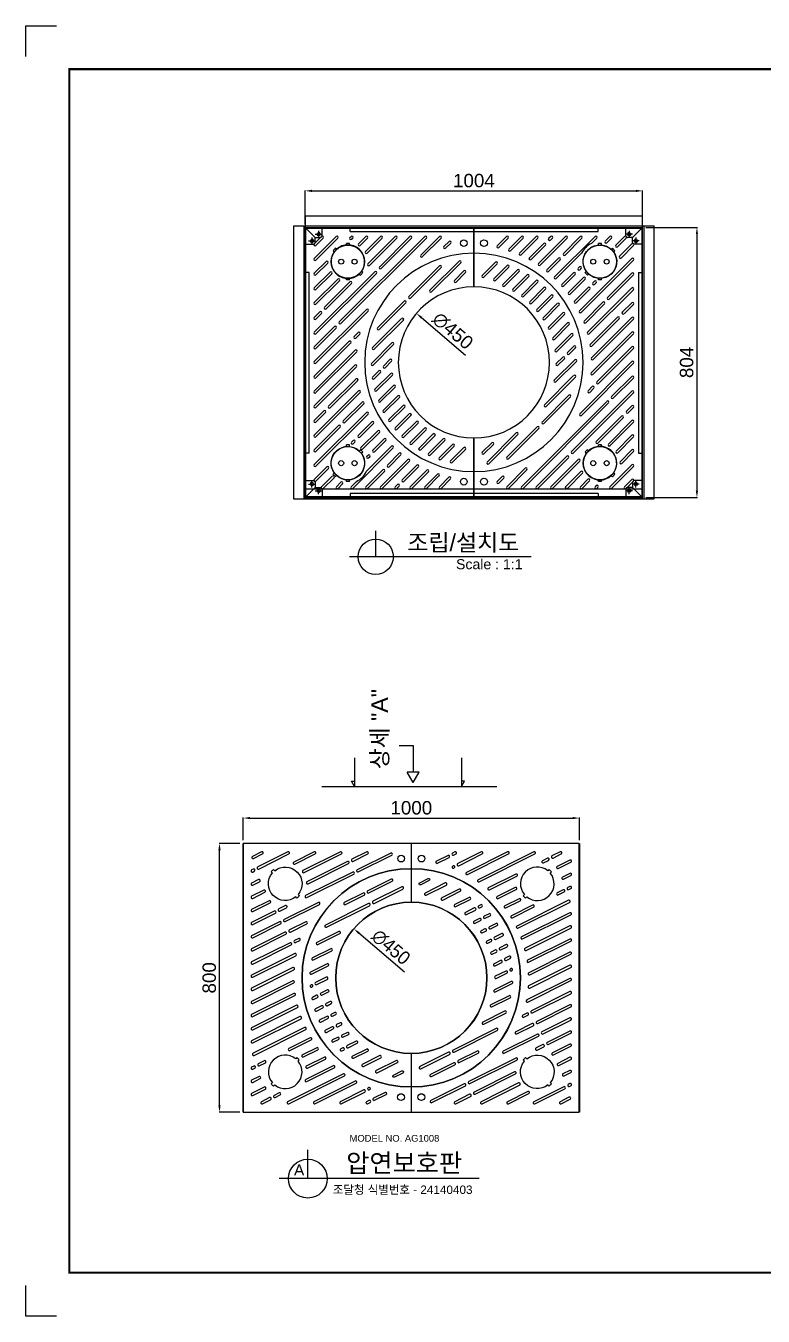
# Model space of a CAD drawing. Header units: millimetres. Extents: x 19476 to 24909, y -5101 to -1259.
# Drawn here: x 19476 to 21670, y -5101 to -1259 of the extents above; entities that cross this region are included whole.
import ezdxf
from ezdxf.enums import TextEntityAlignment as Align

# ---------------------------------------------------------------- set-up
doc = ezdxf.new("R2010")
doc.units = ezdxf.units.MM
for name, color, linetype in [('LAYOUT', 7, 'Continuous'), ('TEXT', 7, 'Continuous'), ('압연강', 40, 'Continuous')]:
    doc.layers.add(name, color=color, linetype=linetype)
doc.styles.get("Standard").update_dxf_attribs({"font": 'arial.ttf'})
doc.dimstyles.new('ISO-25', dxfattribs={"dimtxt": 40, "dimasz": 20, "dimexe": 1.25, "dimexo": 10, "dimgap": 10, "dimtad": 1, "dimdec": 0, "dimtxsty": 'Standard', "dimcen": 2.5, "dimclrd": 3, "dimclre": 3, "dimclrt": 3, "dimadec": 0, "dimazin": 0, "dimtfac": 1, "dimtdec": 0, "dimtmove": 0, "dimatfit": 3, "dimfxl": 1, "dimarcsym": 0})

# ---------------------------------------------------------------- blocks, each defined once
blk = doc.blocks.new('*D42')
at = {"color": 3, "lineweight": -2, "transparency": 16777216}
blk.add_line((20603.2, -4076.6), (20467.1, -3960.3), dxfattribs=at)
at = {"color": 3, "transparency": 16777216}
blk.add_solid([(20469.3, -3957.7), (20465, -3962.8), (20451.9, -3947.3)], dxfattribs=at)
at = {"layer": 'Defpoints', "color": 0, "transparency": 16777216}
for p in [(20451.9, -3947.3), (20794, -4239.6)]:
    blk.add_point(p, dxfattribs=at)
at = {"color": 3, "transparency": 16777216, "insert": (20562.3, -4002.1), "char_height": 40, "attachment_point": 5, "rotation": 319.4889}
blk.add_mtext('{\\fPMingLiU|b0|i0|c136|p0;∅450}', dxfattribs=at)
blk = doc.blocks.new('*D43')
at = {"color": 3, "lineweight": -2, "transparency": 16777216}
for p, q in [((20123, -3683.4), (20123, -3616.4)), ((20143, -3617.7), (21103, -3617.7)), ((21123, -3683.4), (21123, -3616.4))]:
    blk.add_line(p, q, dxfattribs=at)
at = {"color": 3, "transparency": 16777216}
for points in [[(20143, -3614.4), (20143, -3621), (20123, -3617.7)], [(21103, -3621), (21103, -3614.4), (21123, -3617.7)]]:
    blk.add_solid(points, dxfattribs=at)
at = {"layer": 'Defpoints', "color": 0, "transparency": 16777216}
for p in [(21123, -3617.7), (20123, -3693.4), (21123, -3693.4)]:
    blk.add_point(p, dxfattribs=at)
at = {"color": 3, "transparency": 16777216, "insert": (20623, -3587.3), "char_height": 40, "attachment_point": 5}
blk.add_mtext('1000', dxfattribs=at)
blk = doc.blocks.new('*D44')
at = {"color": 3, "lineweight": -2, "transparency": 16777216}
for p, q in [((20113, -3693.4), (20051, -3693.4)), ((20052.3, -4473.4), (20052.3, -3713.4)), ((20113, -4493.4), (20051, -4493.4))]:
    blk.add_line(p, q, dxfattribs=at)
at = {"color": 3, "transparency": 16777216}
for points in [[(20055.6, -3713.4), (20048.9, -3713.4), (20052.3, -3693.4)], [(20048.9, -4473.4), (20055.6, -4473.4), (20052.3, -4493.4)]]:
    blk.add_solid(points, dxfattribs=at)
at = {"layer": 'Defpoints', "color": 0, "transparency": 16777216}
for p in [(20052.3, -3693.4), (20123, -3693.4), (20123, -4493.4)]:
    blk.add_point(p, dxfattribs=at)
at = {"color": 3, "transparency": 16777216, "insert": (20021.9, -4093.4), "char_height": 40, "attachment_point": 5, "rotation": 90}
blk.add_mtext('800', dxfattribs=at)
blk = doc.blocks.new('1')
blk.add_lwpolyline([(18697.3, -2301.7), (18197.3, -2301.7), (18197.3, -3101.7), (18697.3, -3101.7)])
blk.add_lwpolyline([(18697.3, -2926.7), (18697.3, -3101.7), (19197.3, -3101.7), (19197.3, -2301.7), (18697.3, -2301.7), (18697.3, -2476.7, 1), (18697.3, -2926.7, 1), (18697.3, -2476.7)], format="xyb")
for points in [[(18364.2, -2457.4, -0.045549), (18357.1, -2464.4), (18353.6, -2460.8, -0.904534), (18283.9, -2389.7), (18280.4, -2386.1, -0.045549), (18287.6, -2379.1), (18291.1, -2382.7, -0.904534), (18360.7, -2453.8)], [(18697.3, -2376.7, 1), (18697.3, -3026.7, 1)], [(19030.4, -2457.4, 0.045549), (19037.6, -2464.4), (19041.1, -2460.8, 0.904534), (19110.7, -2389.7), (19114.2, -2386.1, 0.045549), (19107.1, -2379.1), (19103.6, -2382.7, 0.904534), (19033.9, -2453.8)], [(18364.2, -2946.1, 0.045549), (18357.1, -2939.1), (18353.6, -2942.7, 0.904534), (18283.9, -3013.8), (18280.4, -3017.4, 0.045549), (18287.6, -3024.4), (18291.1, -3020.8, 0.904534), (18360.7, -2949.7)], [(19030.4, -2946.1, -0.045549), (19037.6, -2939.1), (19041.1, -2942.7, -0.904534), (19110.7, -3013.8), (19114.2, -3017.4, -0.045549), (19107.1, -3024.4), (19103.6, -3020.8, -0.904534), (19033.9, -2949.7)]]:
    blk.add_lwpolyline(points, format="xyb", close=True)
for centre in [(18667.3, -2346.7), (18727.8, -2346.8), (18666.8, -3056.7), (18727.3, -3056.7)]:
    blk.add_circle(centre, 10)
at = {"layer": '압연강'}
for points in [[(18251.7, -2326.7), (18224.9, -2340.1, 1), (18228, -2346.4), (18254.8, -2333, 1)], [(18329.9, -2326.7), (18240.6, -2371.4, 1), (18243.7, -2377.7), (18333, -2333, 1)], [(18408.2, -2326.7), (18347.6, -2357, 1), (18350.7, -2363.3), (18411.3, -2333, 1)], [(18486.4, -2326.7), (18375.1, -2382.4, 1), (18378.3, -2388.6), (18489.6, -2333, 1)], [(18523.9, -2354.9), (18567.8, -2333, 1), (18564.7, -2326.7), (18520.8, -2348.7, 1)], [(18636, -2330.2), (18536.5, -2380, 1), (18539.6, -2386.3), (18639.1, -2336.5, 1)], [(18775.4, -2360.5), (18809.7, -2343.3, 1), (18806.6, -2337.1), (18772.2, -2354.3, 1)], [(18827.3, -2326.7), (18820, -2330.4, 1), (18823.2, -2336.6), (18830.4, -2333, 1)], [(18905.6, -2326.7), (18835.7, -2361.7, 1), (18838.8, -2367.9), (18908.7, -2333, 1)], [(18983.8, -2326.7), (18861.4, -2388, 1), (18864.5, -2394.2), (18987, -2333, 1)], [(19062.1, -2326.7), (18896.2, -2409.7, 1), (18899.4, -2415.9), (19065.2, -2333, 1)], [(19140.4, -2326.7), (19115.9, -2338.9, 1), (19119.1, -2345.2), (19143.5, -2333, 1)], [(18227.1, -2378.1), (18222.3, -2380.5, 1), (18225.5, -2386.8), (18230.3, -2384.4, 1)], [(18510.5, -2361.7, 1), (18507.4, -2355.4), (18387, -2415.6, 1), (18390.2, -2421.8)], [(18823.9, -2375.4), (18825.4, -2374.6, 1), (18822.3, -2368.4), (18820.7, -2369.2, 1)], [(19102.5, -2345.7), (19087.6, -2353.1, 1), (19090.7, -2359.4), (19105.7, -2351.9, 1)], [(19169.2, -2351.4), (19131.6, -2370.3, 1), (19134.7, -2376.5), (19172.3, -2357.7, 1)], [(18242.8, -2409.4), (18222.3, -2419.7, 1), (18225.5, -2425.9), (18245.9, -2415.7, 1)], [(18526.2, -2393, 1), (18523, -2386.7), (18382.9, -2456.7, 1), (18386.1, -2463)], [(18570.9, -2448.9), (18640.5, -2414, 1), (18637.4, -2407.8), (18567.8, -2442.6, 1)], [(18750.4, -2412.2), (18725.5, -2424.6, -1), (18722.3, -2418.4), (18747.2, -2405.9, -1)], [(18741.6, -2455.7), (18801.7, -2425.6, 1), (18798.6, -2419.3), (18738.5, -2449.4, 1)], [(19008.3, -2392.8), (18926.5, -2433.7, 1), (18929.6, -2439.9), (19011.4, -2399, 1)], [(19169.2, -2390.6), (19147.2, -2401.6, 1), (19150.4, -2407.8), (19172.3, -2396.8, 1)], [(18258.4, -2440.7), (18222.3, -2458.8, 1), (18225.5, -2465.1), (18261.6, -2447, 1)], [(18554.3, -2449.3), (18498.1, -2477.4, 1), (18501.3, -2483.7), (18557.5, -2455.6, 1)], [(18586.5, -2480.2), (18672.3, -2437.3, 1), (18669.2, -2431), (18583.4, -2473.9, 1)], [(18791.2, -2470), (18843.1, -2444.1, 1), (18840, -2437.8), (18788.1, -2463.8, 1)], [(19006.5, -2432.8), (18952.8, -2459.6, 1), (18955.9, -2465.9), (19009.7, -2439, 1)], [(19149.5, -2439.6), (19131.5, -2448.5, 1), (19134.7, -2454.8), (19152.6, -2445.8, 1)], [(19169.2, -2429.7), (19162.9, -2432.9, 1), (19166, -2439.1), (19172.3, -2436, 1)], [(18274.1, -2472), (18222.3, -2497.9, 1), (18225.5, -2504.2), (18277.2, -2478.3, 1)], [(18323, -2486.7), (18303.2, -2496.6, 1), (18306.3, -2502.9), (18326.1, -2493, 1)], [(18420.8, -2477), (18318.8, -2527.9, 1), (18321.9, -2534.2), (18423.9, -2483.2, 1)], [(18570, -2480.6), (18441.7, -2544.8, 1), (18444.8, -2551), (18573.1, -2486.9, 1)], [(18829.9, -2489.8), (18872.4, -2468.6, 1), (18869.2, -2462.3), (18826.8, -2483.5, 1)], [(18861.5, -2513.1), (18888, -2499.9, 1), (18884.9, -2493.6), (18858.3, -2506.9, 1)], [(18903.8, -2484.1), (18898.3, -2486.9, 1), (18901.4, -2493.2), (18907, -2490.4, 1)], [(19018.2, -2466.1), (18975.6, -2487.4, 1), (18978.7, -2493.6), (19021.3, -2472.4, 1)], [(19058.2, -2485.2), (18995.1, -2516.7, 1), (18998.3, -2523), (19061.4, -2491.5, 1)], [(19165.1, -2470.9), (19011.6, -2547.6, 1), (19014.7, -2553.9), (19168.3, -2477.1, 1)], [(18289.7, -2503.3), (18222.3, -2537.1, 1), (18225.5, -2543.3), (18292.9, -2509.6, 1)], [(18305.4, -2534.6), (18222.3, -2576.2, 1), (18225.5, -2582.4), (18308.5, -2540.9, 1)], [(18383.2, -2534.9), (18334.5, -2559.2, 1), (18337.6, -2565.5), (18386.4, -2541.1, 1)], [(18887.4, -2539.3), (18903.7, -2531.2, 1), (18900.5, -2524.9), (18884.3, -2533.1, 1)], [(18928.7, -2510.8), (18913.9, -2518.2, 1), (18917.1, -2524.5), (18931.9, -2517.1, 1)], [(19028.6, -2586.1), (19172.3, -2514.2, 1), (19169.2, -2508), (19025.4, -2579.9, 1)], [(18321.1, -2566), (18222.3, -2615.3, 1), (18225.5, -2621.6), (18324.2, -2572.2, 1)], [(18481.6, -2563.9), (18416.4, -2596.6, 1), (18419.5, -2602.8), (18484.7, -2570.2, 1)], [(18908.5, -2567.9), (18919.3, -2562.5, 1), (18916.2, -2556.2), (18905.4, -2561.6, 1)], [(18949.7, -2539.5), (18929.6, -2549.5, 1), (18932.7, -2555.8), (18952.8, -2545.7, 1)], [(18966.7, -2570.1), (18945.3, -2580.8, 1), (18948.4, -2587.1), (18969.9, -2576.3, 1)], [(19039.2, -2619.9), (19172.3, -2553.4, 1), (19169.2, -2547.1), (19036.1, -2613.7, 1)], [(18336.7, -2597.3), (18222.3, -2654.4, 1), (18225.5, -2660.7), (18339.8, -2603.5, 1)], [(18362.3, -2584.5), (18350.1, -2590.6, 1), (18353.3, -2596.8), (18365.4, -2590.7, 1)], [(18925.3, -2598.6), (18935, -2593.8, 1), (18931.8, -2587.5), (18922.1, -2592.4, 1)], [(18964, -2618.4), (18982.7, -2609.1, 1), (18979.5, -2602.8), (18960.9, -2612.1, 1)], [(19046.5, -2655.4), (19172.3, -2592.5, 1), (19169.2, -2586.2), (19043.4, -2649.2, 1)], [(18350.5, -2629.5), (18222.3, -2693.6, 1), (18225.5, -2699.8), (18353.6, -2635.8, 1)], [(18457.5, -2615.1), (18403.3, -2642.2, 1), (18406.4, -2648.5), (18460.6, -2621.4, 1)], [(18938.4, -2631.2), (18950.6, -2625.1, 1), (18947.5, -2618.8), (18935.2, -2625, 1)], [(18946.9, -2666.1), (18966.3, -2656.4, 1), (18963.1, -2650.1), (18943.8, -2659.8, 1)], [(18979.7, -2649.7), (18991.7, -2643.7, 1), (18988.5, -2637.4), (18976.6, -2643.4, 1)], [(19050.1, -2692.7), (19172.3, -2631.6, 1), (19169.2, -2625.4), (19047, -2686.5, 1)], [(18446.8, -2659.6), (18397.1, -2684.5, 1), (18400.2, -2690.7), (18449.9, -2665.9, 1)], [(18950.4, -2703.5), (18981.9, -2687.7, 1), (18978.8, -2681.4), (18947.3, -2697.2, 1)], [(18995.3, -2681), (18996.6, -2680.4, 1), (18993.4, -2674.1), (18992.2, -2674.7, 1)], [(18344.5, -2710.7), (18222.3, -2771.8, 1), (18225.5, -2778.1), (18347.7, -2717, 1)], [(18399.3, -2722.5), (18398.1, -2723.1, 1), (18401.2, -2729.4), (18402.4, -2728.7, 1)], [(18444.2, -2700), (18412.7, -2715.8, 1), (18415.9, -2722), (18447.4, -2706.3, 1)], [(18947.9, -2743.9), (18997.6, -2719, 1), (18994.4, -2712.7), (18944.7, -2737.6, 1)], [(19044.2, -2774), (19172.3, -2709.9, 1), (19169.2, -2703.6), (19041.1, -2767.7, 1)], [(18348.2, -2748.1), (18222.3, -2811, 1), (18225.5, -2817.2), (18351.3, -2754.3, 1)], [(18415, -2753.8), (18403, -2759.8, 1), (18406.1, -2766), (18418.1, -2760, 1)], [(18447.7, -2737.4), (18428.4, -2747.1, 1), (18431.5, -2753.3), (18450.9, -2743.7, 1)], [(18937.2, -2788.3), (18991.4, -2761.2, 1), (18988.2, -2755), (18934.1, -2782.1, 1)], [(19058, -2806.2), (19172.3, -2749, 1), (19169.2, -2742.8), (19054.8, -2799.9, 1)], [(18355.5, -2783.5), (18222.3, -2850.1, 1), (18225.5, -2856.4), (18358.6, -2789.8, 1)], [(18430.6, -2785.1), (18412, -2794.4, 1), (18415.1, -2800.7), (18433.8, -2791.3, 1)], [(18456.3, -2772.3), (18444, -2778.4, 1), (18447.2, -2784.6), (18459.4, -2778.5, 1)], [(18469.4, -2804.8), (18459.7, -2809.7, 1), (18462.8, -2815.9), (18472.5, -2811.1, 1)], [(18913.1, -2839.5), (18978.3, -2806.9, 1), (18975.2, -2800.7), (18909.9, -2833.3, 1)], [(19073.6, -2837.5), (19172.3, -2788.2, 1), (19169.2, -2781.9), (19070.5, -2831.3, 1)], [(18366.1, -2817.3), (18222.3, -2889.2, 1), (18225.5, -2895.5), (18369.2, -2823.6, 1)], [(18427.9, -2833.4), (18449.4, -2822.7, 1), (18446.3, -2816.4), (18424.8, -2827.1, 1)], [(18486.2, -2835.6), (18475.3, -2841, 1), (18478.5, -2847.3), (18489.3, -2841.8, 1)], [(19011.4, -2868.6), (19060.2, -2844.2, 1), (19057.1, -2838), (19008.3, -2862.3, 1)], [(19032.4, -2819), (19044.5, -2812.9, 1), (19041.4, -2806.7), (19029.3, -2812.7, 1)], [(19089.3, -2868.8), (19172.3, -2827.3, 1), (19169.2, -2821), (19086.1, -2862.6, 1)], [(18229.5, -2932.6), (18383.1, -2855.8, 1), (18379.9, -2849.6), (18226.4, -2926.3, 1)], [(18336.4, -2918.3), (18399.5, -2886.7, 1), (18396.4, -2880.5), (18333.3, -2912, 1)], [(18445, -2864), (18465.1, -2854, 1), (18461.9, -2847.7), (18441.9, -2857.7, 1)], [(18465.9, -2892.7), (18480.7, -2885.3, 1), (18477.6, -2879), (18462.8, -2886.4, 1)], [(18507.3, -2864.2), (18491, -2872.3, 1), (18494.1, -2878.6), (18510.4, -2870.4, 1)], [(18824.7, -2922.9), (18953, -2858.7, 1), (18949.9, -2852.4), (18821.5, -2916.6, 1)], [(18973.9, -2926.5), (19075.8, -2875.5, 1), (19072.7, -2869.3), (18970.7, -2920.3, 1)], [(19104.9, -2900.1), (19172.3, -2866.4, 1), (19169.2, -2860.2), (19101.8, -2893.9, 1)], [(18376.5, -2937.4), (18419, -2916.1, 1), (18415.9, -2909.8), (18373.4, -2931.1, 1)], [(18490.8, -2919.3), (18496.4, -2916.6, 1), (18493.2, -2910.3), (18487.7, -2913.1, 1)], [(18533.2, -2890.3), (18506.6, -2903.6, 1), (18509.8, -2909.9), (18536.3, -2896.6, 1)], [(18564.7, -2913.7), (18522.3, -2934.9, 1), (18525.4, -2941.2), (18567.9, -2919.9, 1)], [(18840.3, -2954.2), (18896.5, -2926.1, 1), (18893.4, -2919.8), (18837.2, -2947.9, 1)], [(19071.7, -2916.7), (19091.5, -2906.8, 1), (19088.4, -2900.6), (19068.6, -2910.5, 1)], [(19120.6, -2931.4), (19172.3, -2905.5, 1), (19169.2, -2899.3), (19117.4, -2925.2, 1)], [(18245.2, -2963.9), (18263.1, -2954.9, 1), (18260, -2948.7), (18242.1, -2957.6, 1)], [(18388.1, -2970.7), (18441.8, -2943.8, 1), (18438.7, -2937.6), (18385, -2964.4, 1)], [(18603.5, -2933.4), (18551.6, -2959.4, 1), (18554.7, -2965.7), (18606.6, -2939.7, 1)], [(18653.1, -2947.8), (18592.9, -2977.9, 1), (18596, -2984.1), (18656.2, -2954, 1)], [(18808.1, -2923.3), (18722.3, -2966.2, 1), (18725.5, -2972.5), (18811.2, -2929.6, 1)], [(18823.8, -2954.6), (18754.1, -2989.4, 1), (18757.3, -2995.7), (18826.9, -2960.9, 1)], [(18868.5, -3010.5, 1), (18871.6, -3016.8), (19011.7, -2946.7, 1), (19008.6, -2940.5)], [(19136.2, -2962.7), (19172.3, -2944.7, 1), (19169.2, -2938.4), (19133.1, -2956.5, 1)], [(18225.5, -2973.8), (18231.8, -2970.6, 1), (18228.6, -2964.3), (18222.3, -2967.5, 1)], [(18225.5, -3012.9), (18247.4, -3001.9, 1), (18244.3, -2995.6), (18222.3, -3006.6, 1)], [(18332.6, -3076.7), (18498.4, -2993.8, 1), (18495.3, -2987.5), (18329.4, -3070.5, 1)], [(18386.4, -3010.7), (18468.2, -2969.8, 1), (18465, -2963.5), (18383.2, -3004.4, 1)], [(18644.3, -2991.3), (18669.2, -2978.8, -1), (18672.3, -2985.1), (18647.4, -2997.6, -1)], [(18884.1, -3041.8, 1), (18887.3, -3048.1), (19007.6, -2987.9, 1), (19004.5, -2981.6)], [(19151.9, -2994), (19172.3, -2983.8, 1), (19169.2, -2977.5), (19148.7, -2987.8, 1)], [(18225.5, -3052), (18263.1, -3033.2, 1), (18259.9, -3027), (18222.3, -3045.8, 1)], [(18410.8, -3076.7), (18533.3, -3015.5, 1), (18530.2, -3009.2), (18407.7, -3070.5, 1)], [(18489.1, -3076.7), (18559, -3041.8, 1), (18555.8, -3035.5), (18486, -3070.5, 1)], [(18570.8, -3028.1), (18569.3, -3028.8, 1), (18572.4, -3035.1), (18573.9, -3034.3, 1)], [(18758.7, -3073.3), (18858.2, -3023.5, 1), (18855.1, -3017.2), (18755.5, -3067, 1)], [(18908.2, -3076.7), (19019.5, -3021.1, 1), (19016.4, -3014.8), (18905.1, -3070.5, 1)], [(19064.7, -3076.7), (19154.1, -3032.1, 1), (19151, -3025.8), (19061.6, -3070.5, 1)], [(19167.5, -3025.3), (19172.3, -3022.9, 1), (19169.2, -3016.7), (19164.4, -3019.1, 1)], [(18254.3, -3076.7), (18278.7, -3064.5, 1), (18275.6, -3058.3), (18251.2, -3070.5, 1)], [(18292.1, -3057.8), (18307.1, -3050.3, 1), (18303.9, -3044.1), (18289, -3051.6, 1)], [(18567.3, -3076.7), (18574.6, -3073.1, 1), (18571.5, -3066.8), (18564.2, -3070.5, 1)], [(18619.3, -3042.9), (18584.9, -3060.1, 1), (18588, -3066.4), (18622.4, -3049.2, 1)], [(18870.7, -3048.5), (18826.8, -3070.5, 1), (18830, -3076.7), (18873.9, -3054.8, 1)], [(18986.5, -3076.7), (19047, -3046.5, 1), (19043.9, -3040.2), (18983.3, -3070.5, 1)], [(19143, -3076.7), (19169.8, -3063.4, 1), (19166.6, -3057.1), (19139.9, -3070.5, 1)]]:
    blk.add_lwpolyline(points, format="xyb", close=True, dxfattribs=at)
for points in [[(18222.3, -2732.7, 1), (18225.5, -2739), (18348.2, -2677.6, 1), (18345, -2671.4), (18222.3, -2732.7)], [(19172.3, -2670.8, 1), (19169.2, -2664.5), (19046.5, -2725.8, 1), (19049.6, -2732.1), (19172.3, -2670.8)]]:
    blk.add_lwpolyline(points, format="xyb", dxfattribs=at)
blk = doc.blocks.new('*D19')
at = {"color": 3, "lineweight": -2, "transparency": 16777216}
blk.add_line((15128.7, -4159.5), (14997.6, -4047.5), dxfattribs=at)
at = {"color": 3, "transparency": 16777216}
blk.add_solid([(14999.8, -4044.9), (14995.4, -4050), (14982.4, -4034.5)], dxfattribs=at)
at = {"layer": 'Defpoints', "color": 0, "transparency": 16777216}
for p in [(14982.4, -4034.5), (15324.5, -4326.8)]:
    blk.add_point(p, dxfattribs=at)
at = {"color": 3, "transparency": 16777216, "insert": (15090.5, -4086.8), "char_height": 40, "attachment_point": 5, "rotation": 319.4889}
blk.add_mtext('∅450', dxfattribs=at)
blk = doc.blocks.new('A$C6562381F')
for p, q in [((4.5, 54.5), (-4.5, 54.5)), ((-4.5, 49.3), (-4.5, 54.5)), ((4.5, 49.3), (4.5, 54.5)), ((-4.5, -54.5), (-4.5, -49.3)), ((4.5, -54.5), (-4.5, -54.5)), ((4.5, -54.5), (4.5, -49.3))]:
    blk.add_line(p, q)
for centre, radius in [((0, 0), 49.5), ((-20, 0), 7.5), ((20, 0), 7.5)]:
    blk.add_circle(centre, radius)
blk = doc.blocks.new('*D38')
at = {"color": 3, "lineweight": -2, "transparency": 16777216}
for p, q in [((20307.3, -1849.1), (20307.3, -1749.1)), ((20327.3, -1750.3), (21291.3, -1750.3)), ((21311.3, -1849.1), (21311.3, -1749.1))]:
    blk.add_line(p, q, dxfattribs=at)
at = {"color": 3, "transparency": 16777216}
for points in [[(20327.3, -1747), (20327.3, -1753.7), (20307.3, -1750.3)], [(21291.3, -1753.7), (21291.3, -1747), (21311.3, -1750.3)]]:
    blk.add_solid(points, dxfattribs=at)
at = {"layer": 'Defpoints', "color": 0, "transparency": 16777216}
for p in [(21311.3, -1750.3), (20307.3, -1859.1), (21311.3, -1859.1)]:
    blk.add_point(p, dxfattribs=at)
at = {"color": 3, "transparency": 16777216, "insert": (20809.3, -1719.9), "char_height": 40, "attachment_point": 5}
blk.add_mtext('1004', dxfattribs=at)
blk = doc.blocks.new('*D39')
at = {"color": 3, "lineweight": -2, "transparency": 16777216}
for p, q in [((21321.3, -1859.1), (21474.1, -1859.1)), ((21472.9, -1879.1), (21472.9, -2643.1)), ((21321.3, -2663.1), (21474.1, -2663.1))]:
    blk.add_line(p, q, dxfattribs=at)
at = {"color": 3, "transparency": 16777216}
for points in [[(21476.2, -1879.1), (21469.5, -1879.1), (21472.9, -1859.1)], [(21469.5, -2643.1), (21476.2, -2643.1), (21472.9, -2663.1)]]:
    blk.add_solid(points, dxfattribs=at)
at = {"layer": 'Defpoints', "color": 0, "transparency": 16777216}
for p in [(21311.3, -1859.1), (21311.3, -2663.1), (21472.9, -2663.1)]:
    blk.add_point(p, dxfattribs=at)
at = {"color": 3, "transparency": 16777216, "insert": (21442.4, -2261.1), "char_height": 40, "attachment_point": 5, "rotation": 90}
blk.add_mtext('804', dxfattribs=at)
blk = doc.blocks.new('A$C2E731E15')
at = {"color": 1}
for p, q in [((-10, 0), (10, 0)), ((0, -10), (0, 10))]:
    blk.add_line(p, q, dxfattribs=at)
blk.add_circle((0, 0), 4.5)
at = {"color": 4}
blk.add_arc((0, 0), 5, 270, 180, dxfattribs=at)
blk = doc.blocks.new('A$C4D440656')
for p, q in [((0, 0), (500, 0)), ((0, -800), (0, 0)), ((500, 0), (1000, 0)), ((500, -175), (500, 0)), ((1000, 0), (1000, -800)), ((25, -90.5), (90.5, -25)), ((25, -46.7), (46.7, -25)), ((29.9, -95.5), (95.5, -29.9)), ((29.9, -51.6), (51.6, -29.9)), ((99.4, -279.2), (353.6, -25)), ((104.3, -284.1), (358.5, -29.9)), ((131.2, -28.2), (134.4, -25)), ((136.1, -33.1), (139.3, -29.9)), ((156.1, -47.1), (178.2, -25)), ((161.1, -52), (183.2, -29.9)), ((177, -70.1), (222, -25)), ((181.9, -75), (227, -29.9)), ((184.7, -106.2), (265.9, -25)), ((189.6, -111.2), (270.8, -29.9)), ((218.9, -115.9), (309.7, -25)), ((223.8, -120.8), (314.7, -29.9)), ((342.2, -80.2), (397.4, -25)), ((347.2, -85.1), (402.4, -29.9)), ((500, 0), (500, -175)), ((597.4, -25), (569.4, -53)), ((602.4, -29.9), (574.3, -58)), ((641.2, -25), (603.9, -62.4)), ((646.2, -29.9), (608.8, -67.3)), ((685.1, -25), (635.6, -74.5)), ((690, -29.9), (640.5, -79.5)), ((772.8, -25), (692, -105.7)), ((777.7, -29.9), (697, -110.7)), ((728.9, -25), (722.4, -31.5)), ((733.9, -29.9), (727.4, -36.4)), ((860.4, -25), (740.1, -145.3)), ((816.6, -25), (766.3, -75.3)), ((821.6, -29.9), (771.2, -80.3)), ((865.4, -29.9), (849.8, -45.5)), ((904.3, -25), (890.6, -38.7)), ((909.2, -29.9), (895.6, -43.6)), ((948.1, -25), (922.1, -51)), ((953.1, -29.9), (927.1, -55.9)), ((410.9, -55.3), (426.1, -40.2)), ((415.9, -60.3), (431, -45.1)), ((708.3, -45.6), (664.9, -89)), ((713.2, -50.6), (669.9, -94)), ((820.5, -74.8), (745.1, -150.3)), ((970.1, -46.9), (932.9, -84.1)), ((975, -51.9), (937.8, -89.1)), ((25, -134.4), (60.2, -99.2)), ((29.9, -139.3), (65.1, -104.1)), ((306.6, -203.5), (397.3, -112.8)), ((368.9, -185), (455.7, -98.2)), ((373.9, -190), (460.6, -103.2)), ((564.4, -101.9), (525, -141.2)), ((569.3, -106.8), (529.9, -146.2)), ((598.7, -111.4), (559.1, -151)), ((752.1, -89.5), (717.1, -124.5)), ((757.1, -94.4), (722.1, -129.5)), ((970.1, -90.8), (814.5, -246.3)), ((975, -95.7), (819.4, -251.3)), ((25, -309.7), (204.7, -130)), ((25, -178.2), (72.1, -131.1)), ((25, -222), (95.1, -152)), ((29.9, -314.7), (209.7, -134.9)), ((29.9, -183.2), (77, -136.1)), ((311.5, -208.5), (402.2, -117.8)), ((441.9, -155.9), (470.1, -127.7)), ((446.8, -160.8), (475, -132.7)), ((603.6, -116.4), (564, -155.9)), ((629.9, -124), (586.3, -167.7)), ((634.8, -129), (591.2, -172.6)), ((658.4, -139.4), (615.9, -181.9)), ((663.4, -144.3), (620.8, -186.9)), ((796, -133.3), (761.7, -167.6)), ((800.9, -138.3), (766.6, -172.5)), ((826.4, -146.7), (781.3, -191.8)), ((831.3, -151.7), (786.3, -196.7)), ((813.7, -115.6), (810.1, -119.2)), ((818.6, -120.6), (815.1, -124.1)), ((970.1, -134.6), (897.8, -206.8)), ((975, -139.6), (902.8, -211.8)), ((29.9, -227), (100, -156.9)), ((55.5, -235.4), (131.2, -159.7)), ((60.5, -240.3), (136.2, -164.6)), ((685.1, -156.5), (642.3, -199.3)), ((690.1, -161.5), (647.3, -204.2)), ((708.4, -177.1), (665.9, -219.5)), ((713.3, -182), (670.9, -224.4)), ((839.8, -177.2), (799, -218)), ((844.8, -182.1), (803.9, -223)), ((970.1, -178.4), (838.3, -310.2)), ((975, -183.4), (843.2, -315.2)), ((859.1, -157.9), (854, -163)), ((864.1, -162.8), (858.9, -168)), ((212.8, -297.3), (292.4, -217.7)), ((217.8, -302.2), (297.4, -222.6)), ((729.4, -199.9), (687.3, -242)), ((734.4, -204.8), (692.2, -247)), ((748.2, -224.9), (705.9, -267.2)), ((753.1, -229.9), (710.9, -272.2)), ((883.7, -221), (827.7, -277)), ((888.6, -225.9), (832.6, -281.9)), ((970.1, -222.3), (941.6, -250.7)), ((975, -227.2), (946.6, -255.6)), ((25, -397.4), (180.2, -242.2)), ((25, -265.9), (41.4, -249.5)), ((29.9, -402.4), (185.1, -247.2)), ((29.9, -270.8), (46.3, -254.4)), ((198.2, -355.7), (285, -268.9)), ((764.6, -252.4), (721.6, -295.4)), ((769.6, -257.3), (726.5, -300.4)), ((927.5, -264.8), (845.9, -346.5)), ((970.1, -266.1), (849.7, -386.4)), ((25, -353.6), (85.2, -293.3)), ((29.9, -358.5), (90.2, -298.3)), ((203.2, -360.6), (290, -273.9)), ((778.5, -282.3), (734.5, -326.3)), ((783.4, -287.3), (739.4, -331.3)), ((932.5, -269.8), (850.8, -351.4)), ((975, -271.1), (854.7, -391.4)), ((25, -441.2), (129.1, -337.2)), ((29.9, -446.2), (134, -342.1)), ((143.2, -323), (155.3, -310.9)), ((148.2, -328), (160.3, -315.9)), ((195, -402.8), (255.9, -341.9)), ((789.4, -315.2), (742.1, -362.5)), ((794.4, -320.2), (747.1, -367.5)), ((970.1, -310), (848.6, -431.4)), ((975, -314.9), (853.5, -436.4)), ((25, -485.1), (146.5, -363.6)), ((29.9, -490), (151.4, -368.6)), ((200, -407.7), (260.8, -346.8)), ((796.9, -351.6), (778.3, -370.2)), ((801.9, -356.5), (783.3, -375.1)), ((970.1, -353.8), (866, -457.9)), ((975, -358.8), (870.9, -462.8)), ((25, -528.9), (145.3, -408.6)), ((29.9, -533.9), (150.3, -413.6)), ((230.9, -410.7), (250.1, -391.5)), ((235.8, -415.7), (255, -396.5)), ((800, -392.3), (739.2, -453.2)), ((805, -397.2), (744.1, -458.1)), ((764.2, -384.3), (745, -403.5)), ((769.1, -389.3), (749.9, -408.5)), ((970.1, -397.6), (814.9, -552.8)), ((975, -402.6), (819.8, -557.8)), ((67.5, -530.2), (149.2, -448.6)), ((72.5, -535.2), (154.1, -453.5)), ((198.1, -443.5), (216.7, -424.9)), ((203.1, -448.4), (221.7, -429.8)), ((205.6, -479.8), (252.9, -432.5)), ((210.6, -484.8), (257.9, -437.5)), ((796.8, -439.4), (710, -526.1)), ((801.8, -444.3), (715, -531.1)), ((970.1, -441.5), (909.8, -501.7)), ((975, -446.4), (914.8, -506.7)), ((25, -616.6), (156.8, -484.8)), ((29.9, -621.6), (161.7, -489.8)), ((216.6, -512.7), (260.6, -468.7)), ((221.5, -517.7), (265.5, -473.7)), ((782.2, -497.8), (702.6, -577.4)), ((970.1, -485.3), (790.3, -665.1)), ((975, -490.3), (795.3, -670)), ((851.8, -472), (839.7, -484.1)), ((856.8, -477), (844.7, -489.1)), ((111.4, -574.1), (167.4, -518.1)), ((116.3, -579), (172.3, -523)), ((230.4, -542.7), (273.5, -499.6)), ((235.4, -547.6), (278.4, -504.6)), ((246.9, -570.1), (289.1, -527.8)), ((251.8, -575.1), (294.1, -532.8)), ((895.7, -515.9), (641.5, -770.1)), ((900.6, -520.8), (646.4, -775)), ((787.2, -502.7), (707.6, -582.3)), ((970.1, -529.2), (953.7, -545.6)), ((975, -534.1), (958.6, -550.5)), ((25, -572.8), (53.4, -544.4)), ((25, -704.3), (180.6, -548.7)), ((29.9, -577.7), (58.4, -549.3)), ((29.9, -709.2), (185.5, -553.7)), ((265.6, -595.2), (307.8, -553)), ((270.6, -600.1), (312.7, -558)), ((286.7, -618), (329.1, -575.6)), ((939.5, -559.7), (863.8, -635.4)), ((944.5, -564.6), (868.8, -640.3)), ((970.1, -573), (900, -643.1)), ((25, -660.4), (97.2, -588.2)), ((29.9, -665.4), (102.2, -593.2)), ((155.2, -617.9), (196.1, -577)), ((160.2, -622.8), (201, -582)), ((163.4, -653.6), (213.7, -603.3)), ((168.4, -658.5), (218.7, -608.2)), ((291.6, -622.9), (334.1, -580.5)), ((309.9, -638.5), (352.7, -595.8)), ((314.9, -643.5), (357.7, -600.7)), ((336.6, -655.7), (379.2, -613.1)), ((626.1, -610), (539.4, -696.8)), ((688.5, -591.5), (597.8, -682.2)), ((693.4, -596.5), (602.7, -687.2)), ((975, -578), (904.9, -648)), ((135.9, -637.2), (141.1, -632)), ((140.9, -642.1), (146, -637)), ((179.5, -725.2), (254.9, -649.7)), ((199.1, -661.7), (233.4, -627.5)), ((204, -666.7), (238.3, -632.4)), ((341.6, -660.6), (384.1, -618.1)), ((365.2, -671), (408.8, -627.4)), ((370.1, -676), (413.7, -632.3)), ((396.4, -683.6), (436, -644.1)), ((401.3, -688.6), (440.9, -649)), ((500, -625), (500, -800)), ((500, -800), (500, -625)), ((553.2, -639.2), (525, -667.3)), ((558.1, -644.1), (529.9, -672.3)), ((631.1, -615), (544.3, -701.8)), ((970.1, -616.8), (923, -663.9)), ((975, -621.8), (927.9, -668.9)), ((139.6, -775), (259.9, -654.7)), ((181.4, -679.4), (184.9, -675.9)), ((186.3, -684.4), (189.9, -680.8)), ((222.3, -770.1), (303, -689.3)), ((242.9, -705.6), (277.9, -670.5)), ((247.9, -710.5), (282.9, -675.5)), ((430.7, -693.2), (470.1, -653.8)), ((435.6, -698.1), (475, -658.8)), ((776.2, -679.2), (685.3, -770.1)), ((781.1, -684.1), (690.3, -775)), ((810.4, -688.8), (729.2, -770.1)), ((970.1, -660.7), (934.9, -695.9)), ((975, -665.6), (939.8, -700.8)), ((25, -748.1), (62.2, -710.9)), ((29.9, -753.1), (67.1, -715.9)), ((178.4, -770.1), (228.8, -719.7)), ((183.4, -775), (233.7, -724.7)), ((227.2, -775), (308, -694.3)), ((286.8, -749.4), (330.1, -706)), ((291.7, -754.4), (335.1, -711)), ((310, -770.1), (359.5, -720.5)), ((314.9, -775), (364.4, -725.5)), ((652.8, -714.9), (597.6, -770.1)), ((657.8, -719.8), (602.6, -775)), ((815.3, -693.8), (734.1, -775)), ((818.1, -725), (773, -770.1)), ((823, -729.9), (778, -775)), ((970.1, -704.5), (904.5, -770.1)), ((975, -709.5), (909.5, -775)), ((46.9, -770.1), (78.7, -738.2)), ((51.9, -775), (83.7, -743.2)), ((90.8, -770.1), (104.4, -756.4)), ((95.7, -775), (109.4, -761.3)), ((134.6, -770.1), (150.2, -754.5)), ((266.1, -770.1), (272.6, -763.6)), ((353.8, -770.1), (391.2, -732.7)), ((358.8, -775), (396.1, -737.6)), ((397.6, -770.1), (425.7, -742)), ((402.6, -775), (430.6, -747)), ((584.1, -739.7), (569, -754.9)), ((589.1, -744.7), (573.9, -759.8)), ((838.9, -748), (816.8, -770.1)), ((843.9, -752.9), (821.8, -775)), ((863.9, -766.9), (860.7, -770.1)), ((970.1, -748.4), (948.4, -770.1)), ((975, -753.3), (953.3, -775)), ((500, -800), (0, -800)), ((271.1, -775), (277.6, -768.5)), ((1000, -800), (500, -800)), ((868.8, -771.8), (865.6, -775))]:
    blk.add_line(p, q)
for points in [[(162.5, -140.2, 0.045549), (169.2, -132.7), (165.4, -129.4, 0.904534), (91.2, -63.1), (87.5, -59.8, 0.045549), (80.8, -67.3), (84.6, -70.6, 0.904534), (158.8, -136.9)], [(837.5, -140.2, -0.045549), (830.8, -132.7), (834.6, -129.4, -0.904534), (908.8, -63.1), (912.5, -59.8, -0.045549), (919.2, -67.3), (915.4, -70.6, -0.904534), (841.2, -136.9)], [(162.5, -659.8, -0.045549), (169.2, -667.3), (165.4, -670.6, -0.904534), (91.2, -736.9), (87.5, -740.2, -0.045549), (80.8, -732.7), (84.6, -729.4, -0.904534), (158.8, -663.1)], [(837.5, -659.8, 0.045549), (830.8, -667.3), (834.6, -670.6, 0.904534), (908.8, -736.9), (912.5, -740.2, 0.045549), (919.2, -732.7), (915.4, -729.4, 0.904534), (841.2, -663.1)]]:
    blk.add_lwpolyline(points, format="xyb", close=True)
for centre in [(470, -45), (530, -45), (470, -755), (530, -755)]:
    blk.add_circle(centre, 10)
for centre, radius, start, end in [((49.2, -27.5), 3.5, 315, 135), ((93, -27.5), 3.5, 315, 135), ((133.7, -30.6), 3.5, 135, 315), ((136.8, -27.5), 3.5, 315, 135), ((180.7, -27.5), 3.5, 315, 135), ((224.5, -27.5), 3.5, 315, 135), ((268.4, -27.5), 3.5, 315, 135), ((312.2, -27.5), 3.5, 315, 135), ((356, -27.5), 3.5, 315, 135), ((399.9, -27.5), 3.5, 315, 135), ((599.9, -27.5), 3.5, 315, 135), ((643.7, -27.5), 3.5, 315, 135), ((687.6, -27.5), 3.5, 315, 135), ((724.9, -34), 3.5, 135, 315), ((731.4, -27.5), 3.5, 315, 135), ((775.2, -27.5), 3.5, 315, 135), ((819.1, -27.5), 3.5, 315, 135), ((862.9, -27.5), 3.5, 315, 135), ((906.8, -27.5), 3.5, 315, 135), ((950.6, -27.5), 3.5, 315, 135), ((27.5, -49.2), 3.5, 135, 315), ((158.6, -49.6), 3.5, 135, 315), ((500, -400), 325, 90, 270), ((179.5, -72.5), 3.5, 135, 315), ((413.4, -57.8), 3.5, 135, 315), ((428.5, -42.7), 3.5, 315, 135), ((500, -400), 325, 270, 90), ((571.8, -55.5), 3.5, 135, 315), ((606.3, -64.9), 3.5, 135, 315), ((638.1, -77), 3.5, 135, 315), ((710.8, -48.1), 3.5, 315, 135), ((768.8, -77.8), 3.5, 135, 315), ((875, -100), 60, 114.8353, 155.1647), ((893.1, -41.2), 3.5, 135, 315), ((924.6, -53.5), 3.5, 135, 315), ((972.5, -49.4), 3.5, 315, 135), ((27.5, -93), 3.5, 135, 315), ((62.7, -101.6), 3.5, 315, 135), ((187.2, -108.7), 3.5, 135, 315), ((344.7, -82.7), 3.5, 135, 315), ((399.7, -115.3), 3.5, 315, 135), ((458.2, -100.7), 3.5, 315, 135), ((566.8, -104.3), 3.5, 315, 135), ((601.2, -113.9), 3.5, 315, 135), ((667.4, -91.5), 3.5, 135, 315), ((694.5, -108.2), 3.5, 135, 315), ((754.6, -91.9), 3.5, 315, 135), ((816.2, -118.1), 3.5, 315, 135), ((935.3, -86.6), 3.5, 135, 315), ((972.5, -93.2), 3.5, 315, 135), ((27.5, -136.8), 3.5, 135, 315), ((74.6, -133.6), 3.5, 315, 135), ((97.5, -154.5), 3.5, 315, 135), ((207.2, -132.5), 3.5, 315, 135), ((221.3, -118.3), 3.5, 135, 315), ((472.5, -130.2), 3.5, 315, 135), ((527.5, -143.7), 3.5, 135, 315), ((561.6, -153.5), 3.5, 135, 315), ((632.4, -126.5), 3.5, 315, 135), ((660.9, -141.8), 3.5, 315, 135), ((719.6, -127), 3.5, 135, 315), ((742.6, -147.8), 3.5, 135, 315), ((798.5, -135.8), 3.5, 315, 135), ((812.6, -121.6), 3.5, 135, 315), ((828.9, -149.2), 3.5, 315, 135), ((972.5, -137.1), 3.5, 315, 135), ((27.5, -180.7), 3.5, 135, 315), ((133.7, -162.2), 3.5, 315, 135), ((500, -400), 225, 90, 270), ((371.4, -187.5), 3.5, 135, 315), ((444.4, -158.4), 3.5, 135, 315), ((500, -400), 225, 270, 90), ((588.7, -170.1), 3.5, 135, 315), ((618.3, -184.4), 3.5, 135, 315), ((687.6, -159), 3.5, 315, 135), ((710.9, -179.5), 3.5, 315, 135), ((764.2, -170.1), 3.5, 135, 315), ((783.8, -194.3), 3.5, 135, 315), ((842.3, -179.6), 3.5, 315, 135), ((856.4, -165.5), 3.5, 135, 315), ((861.6, -160.3), 3.5, 315, 135), ((972.5, -180.9), 3.5, 315, 135), ((27.5, -224.5), 3.5, 135, 315), ((294.9, -220.2), 3.5, 315, 135), ((309, -206), 3.5, 135, 315), ((644.8, -201.7), 3.5, 135, 315), ((668.4, -222), 3.5, 135, 315), ((731.9, -202.3), 3.5, 315, 135), ((750.7, -227.4), 3.5, 315, 135), ((801.4, -220.5), 3.5, 135, 315), ((886.1, -223.5), 3.5, 315, 135), ((900.3, -209.3), 3.5, 135, 315), ((972.5, -224.8), 3.5, 315, 135), ((27.5, -268.4), 3.5, 135, 315), ((43.9, -252), 3.5, 315, 135), ((58, -237.8), 3.5, 135, 315), ((182.7, -244.7), 3.5, 315, 135), ((287.5, -271.4), 3.5, 315, 135), ((689.7, -244.5), 3.5, 135, 315), ((708.4, -269.7), 3.5, 135, 315), ((767.1, -254.8), 3.5, 315, 135), ((816.9, -248.8), 3.5, 135, 315), ((930, -267.3), 3.5, 315, 135), ((944.1, -253.2), 3.5, 135, 315), ((972.5, -268.6), 3.5, 315, 135), ((87.7, -295.8), 3.5, 315, 135), ((101.8, -281.7), 3.5, 135, 315), ((215.3, -299.7), 3.5, 135, 315), ((724, -297.9), 3.5, 135, 315), ((780.9, -284.8), 3.5, 315, 135), ((830.1, -279.5), 3.5, 135, 315), ((27.5, -312.2), 3.5, 135, 315), ((131.5, -339.7), 3.5, 315, 135), ((145.7, -325.5), 3.5, 135, 315), ((157.8, -313.4), 3.5, 315, 135), ((258.4, -344.4), 3.5, 315, 135), ((736.9, -328.8), 3.5, 135, 315), ((791.9, -317.7), 3.5, 315, 135), ((840.8, -312.7), 3.5, 135, 315), ((972.5, -312.4), 3.5, 315, 135), ((27.5, -356), 3.5, 135, 315), ((148.9, -366.1), 3.5, 315, 135), ((200.7, -358.2), 3.5, 135, 315), ((744.6, -365), 3.5, 135, 315), ((766.6, -386.8), 3.5, 315, 135), ((780.8, -372.7), 3.5, 135, 315), ((799.4, -354), 3.5, 315, 135), ((848.4, -348.9), 3.5, 135, 315), ((972.5, -356.3), 3.5, 315, 135), ((27.5, -399.9), 3.5, 135, 315), ((147.8, -411.1), 3.5, 315, 135), ((197.5, -405.2), 3.5, 135, 315), ((233.4, -413.2), 3.5, 135, 315), ((252.6, -394), 3.5, 315, 135), ((747.4, -406), 3.5, 135, 315), ((802.5, -394.8), 3.5, 315, 135), ((852.2, -388.9), 3.5, 135, 315), ((972.5, -400.1), 3.5, 315, 135), ((27.5, -443.7), 3.5, 135, 315), ((151.6, -451.1), 3.5, 315, 135), ((200.6, -446), 3.5, 135, 315), ((219.2, -427.3), 3.5, 315, 135), ((255.4, -435), 3.5, 315, 135), ((741.6, -455.6), 3.5, 135, 315), ((799.3, -441.8), 3.5, 315, 135), ((851.1, -433.9), 3.5, 135, 315), ((868.5, -460.3), 3.5, 135, 315), ((972.5, -444), 3.5, 315, 135), ((27.5, -487.6), 3.5, 135, 315), ((159.2, -487.3), 3.5, 315, 135), ((208.1, -482.3), 3.5, 135, 315), ((263.1, -471.2), 3.5, 315, 135), ((276, -502.1), 3.5, 315, 135), ((784.7, -500.3), 3.5, 315, 135), ((842.2, -486.6), 3.5, 135, 315), ((854.3, -474.5), 3.5, 315, 135), ((972.5, -487.8), 3.5, 315, 135), ((27.5, -531.4), 3.5, 135, 315), ((70, -532.7), 3.5, 135, 315), ((169.9, -520.5), 3.5, 315, 135), ((219.1, -515.2), 3.5, 135, 315), ((291.6, -530.3), 3.5, 315, 135), ((712.5, -528.6), 3.5, 135, 315), ((898.2, -518.3), 3.5, 315, 135), ((912.3, -504.2), 3.5, 135, 315), ((972.5, -531.6), 3.5, 315, 135), ((27.5, -575.2), 3.5, 135, 315), ((55.9, -546.8), 3.5, 315, 135), ((113.9, -576.5), 3.5, 135, 315), ((183.1, -551.2), 3.5, 315, 135), ((198.6, -579.5), 3.5, 315, 135), ((232.9, -545.2), 3.5, 135, 315), ((249.3, -572.6), 3.5, 135, 315), ((310.3, -555.5), 3.5, 315, 135), ((331.6, -578), 3.5, 315, 135), ((817.3, -555.3), 3.5, 135, 315), ((942, -562.2), 3.5, 315, 135), ((956.1, -548), 3.5, 135, 315), ((972.5, -575.5), 3.5, 315, 135), ((99.7, -590.7), 3.5, 315, 135), ((216.2, -605.7), 3.5, 315, 135), ((268.1, -597.7), 3.5, 135, 315), ((355.2, -598.3), 3.5, 315, 135), ((381.7, -615.6), 3.5, 315, 135), ((628.6, -612.5), 3.5, 315, 135), ((691, -594), 3.5, 315, 135), ((705.1, -579.8), 3.5, 135, 315), ((27.5, -619.1), 3.5, 135, 315), ((138.4, -639.7), 3.5, 135, 315), ((143.6, -634.5), 3.5, 315, 135), ((157.7, -620.4), 3.5, 135, 315), ((235.8, -629.9), 3.5, 315, 135), ((257.4, -652.2), 3.5, 315, 135), ((289.1, -620.5), 3.5, 135, 315), ((312.4, -641), 3.5, 135, 315), ((411.3, -629.9), 3.5, 315, 135), ((438.4, -646.5), 3.5, 315, 135), ((472.5, -656.3), 3.5, 315, 135), ((555.6, -641.6), 3.5, 315, 135), ((866.3, -637.8), 3.5, 135, 315), ((902.5, -645.5), 3.5, 135, 315), ((972.5, -619.3), 3.5, 315, 135), ((27.5, -662.9), 3.5, 135, 315), ((165.9, -656), 3.5, 135, 315), ((183.8, -681.9), 3.5, 135, 315), ((187.4, -678.4), 3.5, 315, 135), ((201.5, -664.2), 3.5, 135, 315), ((280.4, -673), 3.5, 315, 135), ((305.5, -691.8), 3.5, 315, 135), ((339.1, -658.2), 3.5, 135, 315), ((367.6, -673.5), 3.5, 135, 315), ((398.8, -686.1), 3.5, 135, 315), ((527.5, -669.8), 3.5, 135, 315), ((600.3, -684.7), 3.5, 135, 315), ((778.7, -681.7), 3.5, 315, 135), ((792.8, -667.5), 3.5, 135, 315), ((812.8, -691.3), 3.5, 315, 135), ((925.4, -666.4), 3.5, 135, 315), ((972.5, -663.2), 3.5, 315, 135), ((27.5, -706.8), 3.5, 135, 315), ((64.7, -713.4), 3.5, 315, 135), ((125, -700), 60, 294.8353, 335.1647), ((231.2, -722.2), 3.5, 315, 135), ((245.4, -708.1), 3.5, 135, 315), ((332.6, -708.5), 3.5, 315, 135), ((361.9, -723), 3.5, 315, 135), ((433.2, -695.7), 3.5, 135, 315), ((541.8, -699.3), 3.5, 135, 315), ((655.3, -717.3), 3.5, 315, 135), ((820.5, -727.5), 3.5, 315, 135), ((937.3, -698.4), 3.5, 135, 315), ((972.5, -707), 3.5, 315, 135), ((27.5, -750.6), 3.5, 135, 315), ((81.2, -740.7), 3.5, 315, 135), ((106.9, -758.8), 3.5, 315, 135), ((275.1, -766), 3.5, 315, 135), ((289.2, -751.9), 3.5, 135, 315), ((393.7, -735.1), 3.5, 315, 135), ((428.2, -744.5), 3.5, 315, 135), ((571.5, -757.3), 3.5, 135, 315), ((586.6, -742.2), 3.5, 315, 135), ((841.4, -750.4), 3.5, 315, 135), ((866.3, -769.4), 3.5, 315, 135), ((972.5, -750.8), 3.5, 315, 135), ((49.4, -772.5), 3.5, 135, 315), ((93.2, -772.5), 3.5, 135, 315), ((137.1, -772.5), 3.5, 135, 315), ((180.9, -772.5), 3.5, 135, 315), ((224.8, -772.5), 3.5, 135, 315), ((268.6, -772.5), 3.5, 135, 315), ((312.4, -772.5), 3.5, 135, 315), ((356.3, -772.5), 3.5, 135, 315), ((400.1, -772.5), 3.5, 135, 315), ((600.1, -772.5), 3.5, 135, 315), ((644, -772.5), 3.5, 135, 315), ((687.8, -772.5), 3.5, 135, 315), ((731.6, -772.5), 3.5, 135, 315), ((775.5, -772.5), 3.5, 135, 315), ((819.3, -772.5), 3.5, 135, 315), ((863.2, -772.5), 3.5, 135, 315), ((907, -772.5), 3.5, 135, 315), ((950.8, -772.5), 3.5, 135, 315)]:
    blk.add_arc(centre, radius, start, end)
dim = blk.add_diameter_dim_2p(p1=(671.1, -546.2), p2=(328.9, -253.8), dimstyle='ISO-25')
dim.commit()
dim.dimension.update_dxf_attribs({"geometry": '*D19', "text_midpoint": (417.3, -329.3), "dimtype": 131, "insert": (-14653.5, 3780.6)})

msp = doc.modelspace()

# ---------------------------------------------------------------- linework, layer by layer
for p, q in [((19476, -1258.9), (19567.5, -1258.9)), ((19476, -1350.3), (19476, -1258.9)), ((20307.3, -1824.6), (20307.3, -2667.6)), ((20307.3, -1824.6), (21311.3, -1824.6)), ((21311.3, -2667.6), (21311.3, -1824.6)), ((20272.8, -1854.6), (20272.8, -2667.6)), ((20272.8, -1854.6), (21345.8, -1854.6)), ((20302.8, -1854.6), (20302.8, -2667.6)), ((20307.3, -1859.1), (21311.3, -1859.1)), ((20307.3, -1859.1), (20337.3, -1889.1)), ((20357.3, -1884.1), (20357.3, -1859.1)), ((20441.3, -1871.1), (20441.3, -1859.1)), ((20441.3, -1871.1), (21179.3, -1871.1)), ((21179.3, -1871.1), (21179.3, -1859.1)), ((21261.3, -1884.1), (21261.3, -1859.1)), ((21311.3, -1859.1), (21281.3, -1889.1)), ((21315.8, -2667.6), (21315.8, -1854.6)), ((21345.8, -2667.6), (21345.8, -1854.6)), ((20307.3, -1909.1), (20332.3, -1909.1)), ((20337.3, -1904.1), (20337.3, -1889.1)), ((20337.3, -1889.1), (20352.3, -1889.1)), ((21281.3, -1889.1), (21266.3, -1889.1)), ((21281.3, -1904.1), (21281.3, -1889.1)), ((21311.3, -1909.1), (21286.3, -1909.1)), ((20319.3, -1993.1), (20307.3, -1993.1)), ((20319.3, -2531.1), (20319.3, -1993.1)), ((21299.3, -1993.1), (21299.3, -2531.1)), ((21299.3, -1993.1), (21311.3, -1993.1)), ((20319.3, -2531.1), (20307.3, -2531.1)), ((21299.3, -2531.1), (21311.3, -2531.1)), ((20307.3, -2613.1), (20332.3, -2613.1)), ((20307.3, -2663.1), (20337.3, -2633.1)), ((20307.3, -2637.6), (21311.3, -2637.6)), ((20337.3, -2618.1), (20337.3, -2633.1)), ((20337.3, -2633.1), (20352.3, -2633.1)), ((20357.3, -2638.1), (20357.3, -2663.1)), ((21261.3, -2638.1), (21261.3, -2663.1)), ((21281.3, -2633.1), (21266.3, -2633.1)), ((21281.3, -2618.1), (21281.3, -2633.1)), ((21311.3, -2663.1), (21281.3, -2633.1)), ((21311.3, -2613.1), (21286.3, -2613.1)), ((20272.8, -2667.6), (21345.8, -2667.6)), ((20307.3, -2663.1), (21311.3, -2663.1)), ((21179.3, -2651.1), (20441.3, -2651.1)), ((20441.3, -2651.1), (20441.3, -2663.1)), ((21179.3, -2651.1), (21179.3, -2663.1)), ((20517, -2839.8), (20517, -2762.2)), ((20980, -2839.8), (20439.4, -2839.8)), ((20587.2, -3401.9), (20628.5, -3401.9)), ((20628.5, -3401.9), (20628.5, -3481.4)), ((20454.1, -3438.3), (20454.1, -3523.8)), ((20772.7, -3438.3), (20772.7, -3523.8)), ((20628.5, -3511.5), (20610.7, -3481.4)), ((20646.3, -3481.4), (20610.7, -3481.4)), ((20628.5, -3511.5), (20646.3, -3481.4)), ((20356.4, -3523.8), (20877.1, -3523.8)), ((20454.1, -3523.8), (20445.2, -3507.8)), ((20445.2, -3507.8), (20454.1, -3507.8)), ((20772.7, -3523.8), (20781.7, -3507.8)), ((20781.7, -3507.8), (20772.7, -3507.8)), ((20123, -4493.4), (20123, -3693.4)), ((21123, -3693.4), (21123, -4493.4)), ((20315.1, -4691.2), (20315.1, -4605.9)), ((20824.5, -4691.2), (20229.8, -4691.2)), ((19476, -5100.9), (19476, -5009.4)), ((19567.5, -5100.9), (19476, -5100.9))]:
    msp.add_line(p, q)
for centre, radius in [((20517, -2839.8), 52.6), ((20623, -4093.4), 325), ((20623, -4093.4), 225), ((20315.1, -4691.2), 57.8)]:
    msp.add_circle(centre, radius)
for centre, radius, start, end in [((20332.3, -1904.1), 5, 270, 0), ((20352.3, -1884.1), 5, 270, 0), ((21266.3, -1884.1), 5, 180, 270), ((21286.3, -1904.1), 5, 180, 270), ((20332.3, -2618.1), 5, 0, 90), ((20352.3, -2638.1), 5, 0, 90), ((21266.3, -2638.1), 5, 90, 180), ((21286.3, -2618.1), 5, 90, 180), ((20623, -4093.4), 225, 90, 270)]:
    msp.add_arc(centre, radius, start, end)
at = {"layer": 'LAYOUT'}
msp.add_line((19605.3, -4816.3), (19605.3, -4971.5), dxfattribs=at)
at = {"layer": 'LAYOUT', "const_width": 6.47}
msp.add_lwpolyline([(19605.3, -4971.5), (24779.7, -4971.5), (24779.7, -1388.2), (19605.3, -1388.2)], close=True, dxfattribs=at)

# ---------------------------------------------------------------- block references
for name, p in [('A$C4D440656', (20309.3, -1861.1)), ('A$C6562381F', (20434.3, -1961.1)), ('A$C6562381F', (21184.3, -1961.1)), ('A$C6562381F', (20434.3, -2561.1)), ('A$C6562381F', (21184.3, -2561.1)), ('A$C2E731E15', (20327.3, -2623.1)), ('A$C2E731E15', (20347.3, -2643.1)), ('1', (1925.6, -1391.7))]:
    msp.add_blockref(name, p)
for p, rotation in [((20347.3, -1879.1), 269.9999999999999), ((21271.3, -1879.1), 180), ((20327.3, -1899.1), 269.9999999999999), ((21291.3, -1899.1), 180), ((21271.3, -2643.1), 90), ((21291.3, -2623.1), 90)]:
    msp.add_blockref('A$C2E731E15', p, dxfattribs=dict(rotation=rotation))

# ---------------------------------------------------------------- texts
at = {"color": 4}
msp.add_text('상세 "A"', height=49.5, rotation=90, dxfattribs=at).set_placement((20553.2, -3472.1))
for s, height, p in [('MODEL NO. AG1008', 20, (20439.3, -4581.2)), ('A', 33, (20273.9, -4681.9)), ('조달청 식별번호 - 24140403', 25, (20389.5, -4736.8))]:
    msp.add_text(s, height=height).set_placement(p)
at = {"layer": 'TEXT'}
for s, height, p in [('조립/설치도', 50, (20777.6, -2822.5)), ('압연보호판', 55, (20601.8, -4672.3))]:
    msp.add_text(s, height=height, dxfattribs=at).set_placement(p, align=Align.CENTER)
msp.add_text('Scale : 1:1', height=30, dxfattribs=at).set_placement((20756.1, -2876.9))

# ---------------------------------------------------------------- dimensions: what is measured, and where the dimension line sits
for base, p1, p2, picture, middle in [((21311.3, -1750.3), (20307.3, -1859.1), (21311.3, -1859.1), '*D38', (20809.3, -1719.9)), ((21123, -3617.7), (20123, -3693.4), (21123, -3693.4), '*D43', (20623, -3587.3))]:
    dim = msp.add_linear_dim(base=base, p1=p1, p2=p2, dimstyle='ISO-25')
    dim.commit()
    dim.dimension.update_dxf_attribs({"geometry": picture, "text_midpoint": middle})
for base, p1, p2, picture, middle in [((21472.9, -2663.1), (21311.3, -1859.1), (21311.3, -2663.1), '*D39', (21442.4, -2261.1)), ((20052.3, -3693.4), (20123, -4493.4), (20123, -3693.4), '*D44', (20021.9, -4093.4))]:
    dim = msp.add_linear_dim(base=base, p1=p1, p2=p2, angle=90, dimstyle='ISO-25')
    dim.commit()
    dim.dimension.update_dxf_attribs({"geometry": picture, "text_midpoint": middle})
dim = msp.add_diameter_dim_2p(p1=(20794, -4239.6), p2=(20451.9, -3947.3), text='{\\fPMingLiU|b0|i0|c136|p0;<>}', dimstyle='ISO-25')
dim.commit()
dim.dimension.update_dxf_attribs({"geometry": '*D42', "text_midpoint": (20542.8, -4024.9), "dimtype": 163})

doc.saveas('drawing.dxf')
